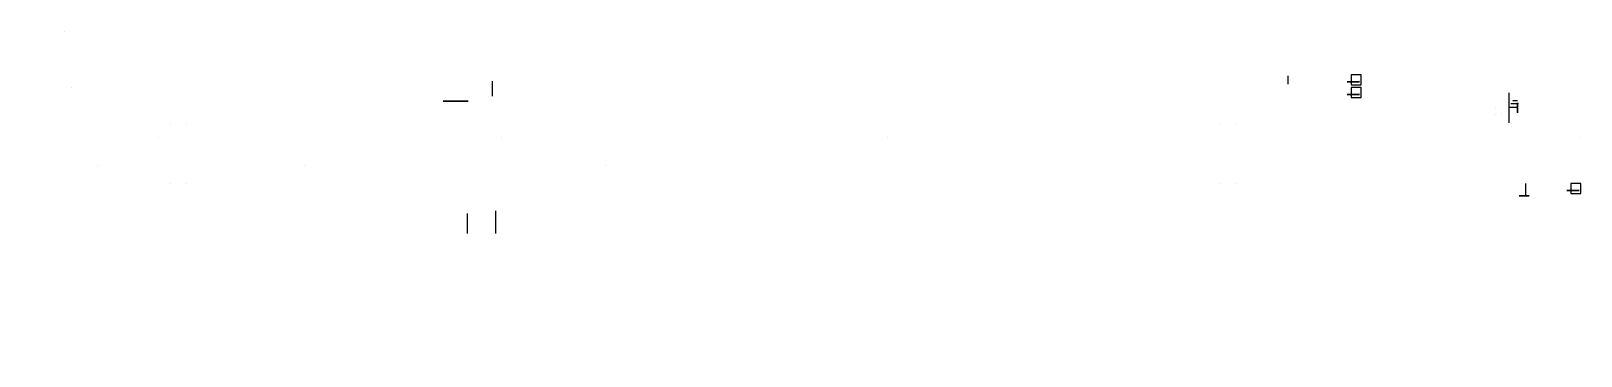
# Model space of a CAD drawing. Header units: millimetres. Extents: x 242399 to 273419, y 146432 to 152938.
import ezdxf

# ---------------------------------------------------------------- set-up
doc = ezdxf.new("R2010")
doc.units = ezdxf.units.MM
doc.linetypes.add('CENTER', pattern=[2, 1.25, -0.25, 0.25, -0.25])
for name, color, linetype in [('_P-12-0036-8-N1-9FX', 25, 'Continuous'), ('Cl_Steel', 6, 'CENTER'), ('Graph', 6, 'Continuous'), ('Steel', 8, 'Continuous')]:
    doc.layers.add(name, color=color, linetype=linetype)

# ---------------------------------------------------------------- blocks, each defined once
blk = doc.blocks.new('ISOGEN_Arrow_1')
blk.add_solid([(-0.1875, 0.03125), (-0.1875, -0.03125), (0, 0)])

msp = doc.modelspace()

# ---------------------------------------------------------------- linework, layer by layer
at = {"layer": '_P-12-0036-8-N1-9FX', "extrusion": (5.51091e-16, 1, 0)}
for p, q in [((245198, 151067, 107020), (245198, 151067, 107120)), ((245501, 151067, 107020), (245501, 151067, 107120)), ((266198, 151067, 107020), (266198, 151067, 107120)), ((266502, 151067, 107020), (266502, 151067, 107120)), ((245198, 149883, 107033), (245198, 149883, 107133)), ((245502, 149883, 107033), (245502, 149883, 107133)), ((266198, 149883, 107033), (266198, 149883, 107133)), ((266502, 149883, 107033), (266502, 149883, 107133))]:
    msp.add_line(p, q, dxfattribs=at)
at = {"layer": 'Cl_Steel', "extrusion": (-1.83697e-16, -1, 0)}
for p, q in [((268987, 151951, 100112), (268987, 151951, 101060)), ((268987, 151693, 100112), (268987, 151693, 101060)), ((273384, 149772, 100112), (273384, 149772, 101060))]:
    msp.add_line(p, q, dxfattribs=at)
at = {"layer": 'Cl_Steel'}
for p, q in [((250650, 151536, 101207), (251150, 151536, 101207)), ((272050, 151548, 101239), (272150, 151548, 101239))]:
    msp.add_line(p, q, dxfattribs=at)
at = {"layer": 'Steel'}
for p, q in [((267560, 151871, 102549), (267560, 152041, 102549)), ((251636, 151636, 101830), (251636, 151936, 101830)), ((271980, 151097, 101567), (271980, 151697, 101567)), ((251150, 151536, 101207), (250650, 151536, 101207)), ((271966, 151411, 101567), (272150, 151411, 101567)), ((272016, 151487, 104150), (272167, 151487, 104150)), ((272315, 149636, 100356), (272315, 149886, 100356)), ((251135, 148886, 102177), (251135, 149286, 102177)), ((251700, 148886, 101312), (251700, 149336, 101312))]:
    msp.add_line(p, q, dxfattribs=at)
at = {"layer": 'Steel', "elevation": 100100}
for points in [[(268817, 152063), (268817, 151863), (269017, 151863), (269017, 152063)], [(268817, 151805), (268817, 151605), (269017, 151605), (269017, 151805)], [(273214, 149884), (273214, 149684), (273414, 149684), (273414, 149884)]]:
    msp.add_lwpolyline(points, close=True, dxfattribs=at)
at = {"layer": 'Steel', "extrusion": (1.22465e-16, 1, 2.22045e-16)}
for points, elevation in [([(-268987, 100860), (-268737, 100860), (-268737, 101060), (-268987, 101060)], 151923), ([(-268987, 100860), (-268737, 100860), (-268737, 101060), (-268987, 101060)], 151665), ([(-273384, 100860), (-273134, 100860), (-273134, 101060), (-273384, 101060)], 149744)]:
    msp.add_lwpolyline(points, close=True, dxfattribs=dict(at, elevation=elevation))
at = {"layer": 'Steel', "extrusion": (-1, 0, 2.22045e-16), "elevation": -272150}
msp.add_lwpolyline([(-151300, 101442), (-151300, 101642), (-151500, 101642), (-151500, 101442)], close=True, dxfattribs=at)
at = {"layer": 'Steel', "extrusion": (6.12323e-17, 1, 2.22045e-16), "elevation": 149636}
msp.add_lwpolyline([(-272180, 100245), (-272180, 100445), (-272380, 100445), (-272380, 100245)], close=True, dxfattribs=at)

# ---------------------------------------------------------------- block references
at = {"layer": 'Graph'}
for p, xscale, yscale, zscale, rotation in [((243073, 152937, 103564), 25.4, 25.4, 25.4, 134.9999999999999), ((243073, 152937, 103564), 25.4, 25.4, 25.4, 135), ((243220, 151806, 104749), 25.4, 25.4, 25.4, 179.9999999999999), ((243322, 151703, 103577), 25.4, 25.4, 25.4, 269.9999999999999), ((243522, 151877, 103564), 25.4, 25.4, 25.4, 90), ((243522, 151847, 103564), 25.4, 25.4, 25.4, 89.99999999994932), ((243082, 151529, 103577), 25.4, 25.4, 25.4, 90), ((243708, 151602, 104750), 25.4, 25.4, 25.4, 269.9999999999999), ((271701, 151375, 102898), 25.4, 25.4, 25.4, 269.9999999999999), ((242878, 151191, 105964), 25.4, 25.4, 25.4, 179.9999999999999), ((243358, 151108, 104749), 25.4, 25.4, 25.4, 91.50658851616738), ((243508, 151315, 104749), 25.4, 25.4, 25.4, 269.9999999999999), ((243941, 151202, 103564), 25.4, 25.4, 25.4, 179.9999999999999), ((244096, 151202, 103564), 25.4, 25.4, 25.4, 179.9999999999494), ((246576, 151202, 103564), 25.4, 25.4, 25.4, 179.9999999999999), ((248220, 151202, 103564), 25.4, 25.4, 25.4, 179.9999999999494), ((248699, 151191, 105964), 25.4, 25.4, 25.4, 179.9999999999999), ((249231, 151202, 103564), 25.4, 25.4, 25.4, 179.9999999999999), ((252604, 151191, 105964), 25.4, 25.4, 25.4, 179.9999999999999), ((260584, 151191, 105964), 25.4, 25.4, 25.4, 179.9999999999999), ((263615, 151191, 105964), 25.4, 25.4, 25.4, 179.9999999999999), ((266204, 151191, 105964), 25.4, 25.4, 25.4, 179.9999999999999), ((271701, 151276, 106132), 25.4, 25.4, 25.4, 90), ((271949, 151304, 104150), 25.4, 25.4, 25.4, 90), ((271824, 151005, 105337), 25.4, 25.4, 25.4, 89.99999999999999), ((271824, 150830, 105337), 25.4, 25.4, 25.4, 90), ((243898, 150611, 103577), 25.4, 25.4, 25.4, 179.9999999999999), ((244040, 150475, 103550), 25.4, 25.4, 25.4, 179.9999999999999), ((247041, 150611, 103577), 25.4, 25.4, 25.4, 179.9999999999999), ((249835, 150611, 103577), 25.4, 25.4, 25.4, 179.9999999999999), ((257701, 150611, 103577), 25.4, 25.4, 25.4, 179.9999999999999), ((267520, 150611, 103577), 25.4, 25.4, 25.4, 179.9999999999999), ((272981, 150611, 103577), 25.4, 25.4, 25.4, 179.9999999999999), ((243720, 150252, 107150), 25.4, 25.4, 25.4, 179.9999999999999), ((243982, 150409, 104749), 25.4, 25.4, 25.4, 179.9999999999999), ((246148, 150409, 104749), 25.4, 25.4, 25.4, 179.9999999999999), ((247877, 150252, 107150), 25.4, 25.4, 25.4, 179.9999999999999), ((251920, 150409, 104749), 25.4, 25.4, 25.4, 179.9999999999999), ((252106, 150417, 107177), 25.4, 25.4, 25.4, 179.9999999999999), ((252839, 150409, 104749), 25.4, 25.4, 25.4, 179.9999999999999), ((253899, 150252, 107150), 25.4, 25.4, 25.4, 179.9999999999999), ((257942, 150409, 104749), 25.4, 25.4, 25.4, 179.9999999999999), ((263964, 150409, 104749), 25.4, 25.4, 25.4, 179.9999999999999), ((264862, 150409, 104749), 25.4, 25.4, 25.4, 179.9999999999999), ((269381, 150409, 104749), 25.4, 25.4, 25.4, 179.9999999999999), ((269766, 150409, 104749), 25.4, 25.4, 25.4, 179.9999999999999), ((272368, 150409, 104749), 25.4, 25.4, 25.4, 179.9999999999999), ((243311, 149874, 107380), 25.4, 25.4, 25.4, 179.9999999999999), ((245485, 150051, 105950), 25.4, 25.4, 25.4, 179.9999999999999), ((246421, 149901, 105950), 25.4, 25.4, 25.4, 179.9999999999999), ((250722, 150051, 105950), 25.4, 25.4, 25.4, 179.9999999999999), ((250756, 149874, 107380), 25.4, 25.4, 25.4, 179.9999999999999), ((252733, 149901, 105950), 25.4, 25.4, 25.4, 179.9999999999999), ((256744, 150051, 105950), 25.4, 25.4, 25.4, 179.9999999999999), ((258465, 149901, 105950), 25.4, 25.4, 25.4, 179.9999999999999), ((261686, 149874, 107380), 25.4, 25.4, 25.4, 179.9999999999999), ((262506, 149901, 105950), 25.4, 25.4, 25.4, 179.9999999999999), ((262766, 150051, 105950), 25.4, 25.4, 25.4, 179.9999999999999), ((264742, 149874, 107380), 25.4, 25.4, 25.4, 179.9999999999999), ((243442, 149784, 104765), 25.4, 25.4, 25.4, 179.9999999999999), ((245190, 149565, 105974), 25.4, 25.4, 25.4, 179.9999999999999), ((246314, 149784, 104765), 25.4, 25.4, 25.4, 179.9999999999999), ((249075, 149784, 104765), 25.4, 25.4, 25.4, 179.9999999999999), ((249655, 149565, 105974), 25.4, 25.4, 25.4, 179.9999999999999), ((251085, 149760, 107926), 25.4, 25.4, 25.4, 269.9999999999999), ((257218, 149565, 105974), 25.4, 25.4, 25.4, 179.9999999999999), ((261546, 149565, 105974), 25.4, 25.4, 25.4, 179.9999999999999), ((242833, 149351, 104765), 25.40000000000001, 25.40000000000001, 25.40000000000001, 224.9999999999999), ((243231, 149510, 105950), 25.4, 25.4, 25.4, 269.9999999999999), ((243381, 149360, 105950), 25.4, 25.4, 25.4, 269.9999999999999), ((242889, 148968, 105950), 25.4, 25.4, 25.4, 179.9999999999999), ((243323, 149065, 103676), 25.4, 25.4, 25.4, 90), ((243580, 148921, 103649), 25.4, 25.4, 25.4, 90), ((243658, 149042, 105974), 25.4, 25.4, 25.4, 269.9999999999999), ((250641, 149009, 101257), -25.4, 25.4, 25.4, 314.9921102384546), ((250641, 149009, 101407), -25.4, 25.4, 25.4, 314.9921102384546), ((257068, 149044, 108080), 25.4, 25.4, 25.4, 269.9999999999999), ((260732, 149044, 108080), 25.4, 25.4, 25.4, 90), ((242964, 148818, 105950), 25.4, 25.4, 25.4, 179.9999999999999), ((242400, 148563, 104765), 25.4, 25.4, 25.4, 269.9999999999999), ((243122, 148518, 105974), 25.4, 25.4, 25.4, 179.9999999999999), ((257068, 148153, 107380), 25.4, 25.4, 25.4, 90), ((260732, 148153, 107380), 25.4, 25.4, 25.4, 269.9999999999999), ((243067, 147419, 103649), 25.4, 25.4, 25.4, 44.99999999999994), ((258900, 146433, 107380), 25.4, 25.4, 25.4, 179.9999999999999)]:
    msp.add_blockref('ISOGEN_Arrow_1', p, dxfattribs=dict(at, xscale=xscale, yscale=yscale, zscale=zscale, rotation=rotation))
at = {"layer": 'Graph', "xscale": 25.4, "yscale": 25.4, "zscale": 25.4}
for p in [(243276, 152016, 104749), (243376, 152246, 104750), (243220, 151806, 104749), (271825, 151280, 102898), (242445, 150951, 105955), (244341, 151058, 107330), (244947, 150812, 103577), (245174, 150951, 105955), (246748, 150958, 104750), (247191, 150812, 103577), (250384, 150951, 105955), (251824, 150812, 103577), (252127, 151058, 107330), (252770, 150958, 104750), (255747, 150951, 105955), (256066, 151058, 107330), (258792, 150958, 104750), (259543, 150812, 103577), (260299, 150951, 105955), (264814, 150958, 104750), (264958, 150951, 105955), (266093, 151058, 107330), (269816, 150951, 105955), (269873, 150958, 104750), (270904, 151058, 107330), (272231, 150951, 105955), (272350, 150958, 104750), (273419, 150812, 103577), (242870, 150751, 107170), (243065, 150581, 107155), (244337, 150613, 104749), (246238, 150751, 107170), (246531, 150581, 107155), (246663, 150613, 104749), (250167, 150751, 107170), (250704, 150613, 104749), (252553, 150581, 107155), (253453, 150613, 104749), (254910, 150613, 104749), (255776, 150751, 107170), (257950, 150613, 104749), (258575, 150581, 107155), (260918, 150613, 104749), (261572, 150751, 107170), (262286, 150581, 107155), (262661, 150613, 104749), (262727, 150751, 107170), (263154, 150581, 107155), (263451, 150581, 107155), (263593, 150751, 107170), (266204, 150613, 104749), (270377, 150613, 104749), (272160, 150613, 104749), (246148, 150409, 104749), (247115, 150149, 103676), (248953, 150417, 107177), (256929, 150149, 103676), (262686, 150149, 103676), (269381, 150409, 104749), (272599, 150409, 104749), (246794, 149909, 103649), (250848, 149909, 103649), (253421, 149909, 103649), (258110, 149909, 103649), (262011, 149909, 103649), (265567, 149909, 103649), (268387, 149909, 103649), (268636, 149909, 103649), (258900, 147602, 108080)]:
    msp.add_blockref('ISOGEN_Arrow_1', p, dxfattribs=at)
at = {"layer": 'Graph', "extrusion": (-1, 4.89859e-16, -6.12323e-17), "xscale": 25.4, "yscale": 25.4, "zscale": 25.4, "rotation": 270}
for p in [(-151749, 103017, -250857), (-151749, 100780, -250857), (-151875, 102464, -251663), (-151875, 100582, -251663), (-151150, 102156, -271849)]:
    msp.add_blockref('ISOGEN_Arrow_1', p, dxfattribs=at)
at = {"layer": 'Graph', "extrusion": (1, -4.89859e-16, -1.83697e-16), "xscale": 25.4, "yscale": 25.4, "zscale": 25.4, "rotation": 270}
for p in [(151600, 104513, 271701), (151650, 103757, 271949), (151650, 102586, 271949), (151280, 101686, 271949), (151280, 101176, 271949), (150958, 104249, 271949)]:
    msp.add_blockref('ISOGEN_Arrow_1', p, dxfattribs=at)
at = {"layer": 'Graph', "extrusion": (1, 0, -1.83697e-16), "xscale": 25.4, "yscale": 25.4, "zscale": 25.4, "rotation": 270}
for p in [(151600, 104056, 271824), (151600, 104178, 271824), (151500, 102021, 271949), (151500, 102021, 271949)]:
    msp.add_blockref('ISOGEN_Arrow_1', p, dxfattribs=at)
at = {"layer": 'Graph', "extrusion": (-1, 4.89859e-16, 6.12323e-17), "xscale": 25.4, "yscale": 25.4, "zscale": 25.4, "rotation": 90}
for p in [(-150951, 106060, -271701), (-150417, 107529, -251085), (-149103, 110583, -251085)]:
    msp.add_blockref('ISOGEN_Arrow_1', p, dxfattribs=at)
at = {"layer": 'Graph', "extrusion": (-1, 0, 6.12323e-17), "xscale": 25.4, "yscale": 25.4, "zscale": 25.4, "rotation": 90}
msp.add_blockref('ISOGEN_Arrow_1', (-150409, 105054, -271824), dxfattribs=at)

doc.saveas('drawing.dxf')
